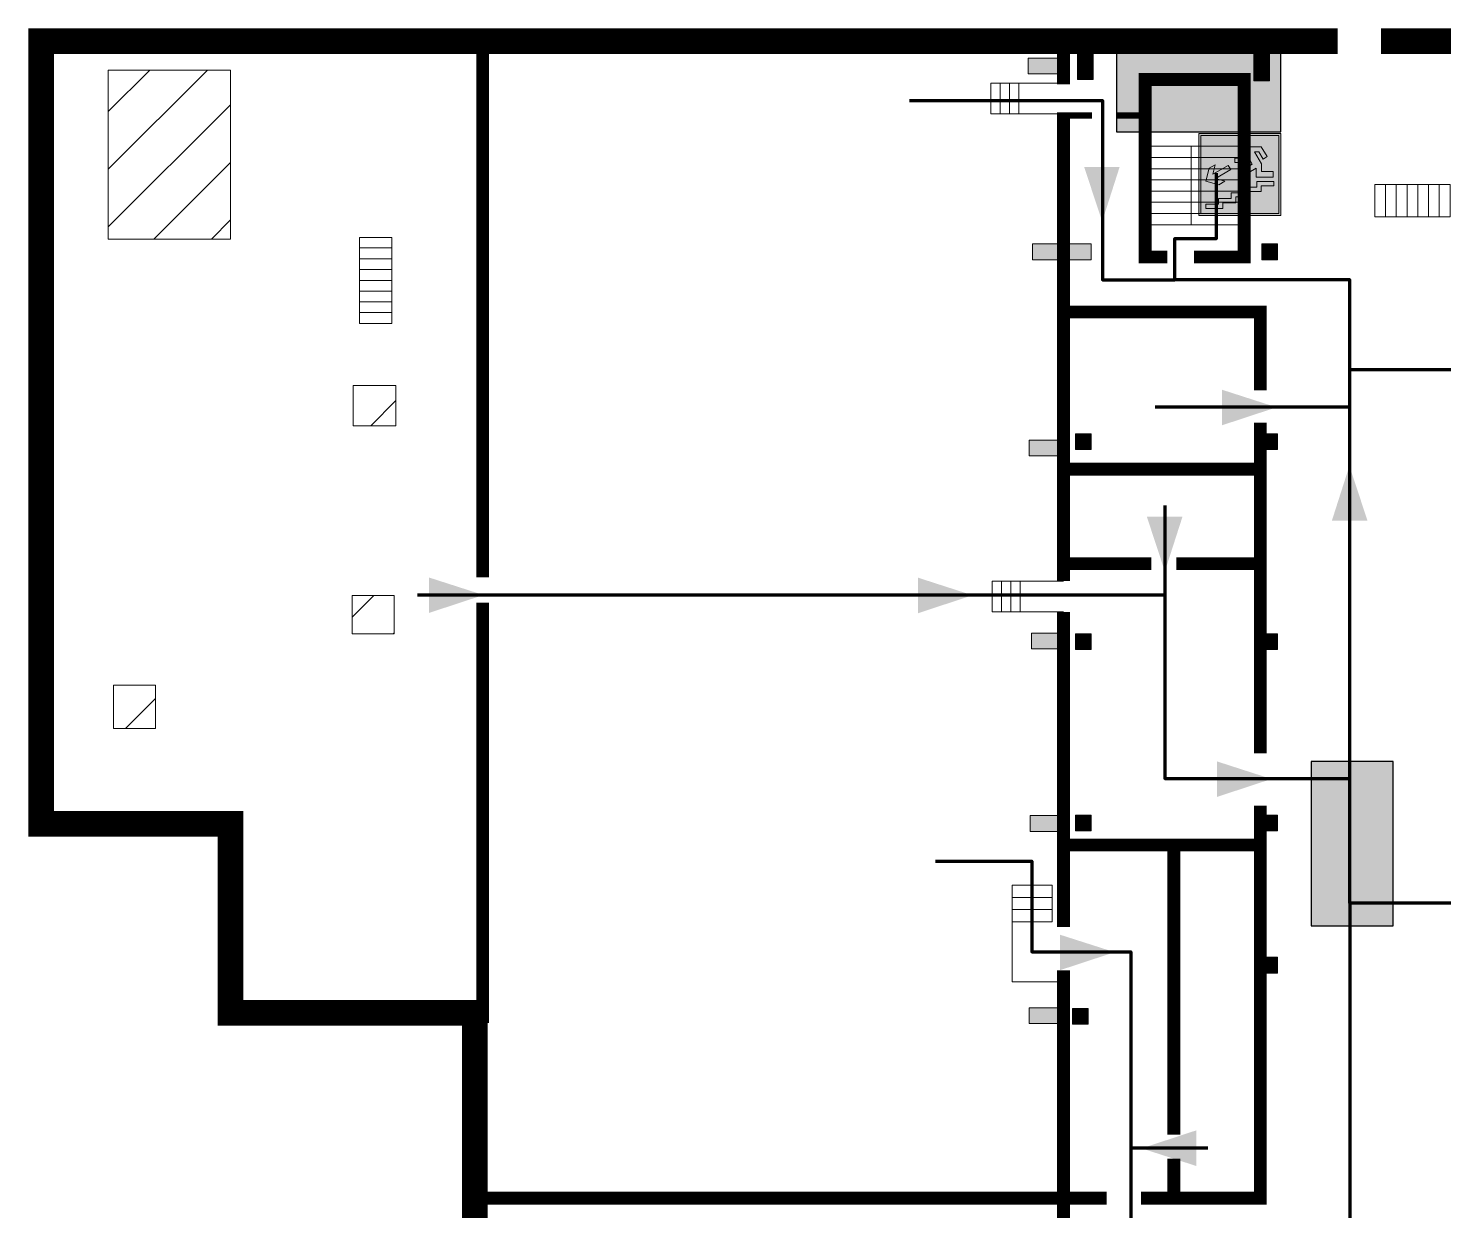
# Model space of a CAD drawing. Header units: millimetres. Extents: x 13810 to 67229, y 12374 to 21950.
# Drawn here: x 29082.4 to 29192.7, y 14751.1 to 14843.2 of the extents above; entities that cross this region are included whole.
import ezdxf

# ---------------------------------------------------------------- set-up
doc = ezdxf.new("R2010")
doc.units = ezdxf.units.MM
doc.layers.add('План_Штампы', color=7, linetype='Continuous')

# ---------------------------------------------------------------- blocks, each defined once
blk = doc.blocks.new('A$C32E8229D')
at = {"true_color": 0xffffff}
blk.add_hatch(color=7, dxfattribs=at).paths.add_polyline_path([(0, 0), (0, -8), (16, -8), (16, 0)])
h = blk.add_hatch(color=126)
h.paths.add_polyline_path([(0.2, -0.2), (15.8, -0.2), (15.8, -7.8), (0.2, -7.8)])
h.paths.add_polyline_path([(13.49, -2.05), (12.08, -2.05), (11.37, -2.63, 0.162397), (11.29, -2.84), (11.29, -3.63), (10.35, -3.63), (10.35, -4.05), (11.68, -4.05), (11.68, -3.48), (12.26, -4.28), (11.29, -5.1), (11.29, -6.78), (11.85, -6.78), (11.85, -5.44), (12.8, -4.64), (12.8, -5.94), (14.46, -5.94), (14.46, -5.39), (13.45, -5.39), (13.45, -3.97), (12.46, -2.59), (13.15, -2.59), (13.69, -3.34), (14.18, -3)], flags=16)
h.paths.add_polyline_path([(10.74, -1.82, 1), (11.8, -1.82, 1)], flags=16)
h.paths.add_polyline_path([(9.39, -3.59), (5.99, -3.59), (6.56, -3.03), (5.91, -3.03), (5.1, -3.83), (5.91, -4.64), (6.56, -4.64), (5.99, -4.09), (9.39, -4.09)], flags=16)
h.paths.add_polyline_path([(4.29, -1.08), (1.72, -1.08), (1.72, -6.6), (4.29, -6.6)], flags=16)
at = {"color": 126}
blk.add_lwpolyline([(16, -8), (0, -8), (0, 0), (16, 0)], close=True, dxfattribs=at)
blk = doc.blocks.new('вниз 3')
at = {"lineweight": 0, "true_color": 0xffffff}
h = blk.add_hatch(color=7, dxfattribs=at)
h.dxf.hatch_style = 1
h.paths.add_polyline_path([(40997.5, -4475.69), (40997.25, -4475.28), (40995.76, -4476.15), (40995.97, -4475.23), (40995.39, -4475.56), (40995.05, -4476.83), (40996.33, -4477.17), (40996.91, -4476.83), (40996, -4476.55)], flags=0)
h.paths.add_polyline_path([(40999.81, -4473.95), (41000.22, -4473.95), (41000.64, -4474.67), (41001.03, -4474.43), (41000.46, -4473.49), (41000.42, -4473.49), (40999.43, -4473.49), (40998.68, -4473.92), (40998.68, -4474.57), (40997.88, -4474.57), (40997.88, -4475), (40999.14, -4475), (40999.14, -4474.43), (40999.14, -4474.38), (40999.59, -4475.15), (40998.72, -4475.67), (40998.72, -4477.06), (40999.24, -4477.06), (40999.24, -4475.96), (40999.95, -4475.56), (40999.95, -4476.43), (41001.61, -4476.43), (41001.61, -4475.88), (41000.47, -4475.88), (41000.47, -4475.12)], flags=0)
h.paths.add_polyline_path([(40999.2, -4473.24, 1), (40998.35, -4473.24, 1)], flags=0)
h.paths.add_polyline_path([(41000.46, -4477.26), (41001.69, -4477.26), (41001.69, -4476.84), (41000.03, -4476.84), (41000.03, -4477.39), (40998.78, -4477.39), (40998.78, -4477.95), (40997.53, -4477.95), (40997.53, -4478.5), (40996.29, -4478.5), (40996.29, -4479.06), (40995.05, -4479.06), (40995.05, -4479.48), (40995.29, -4479.48), (40996.72, -4479.48), (40996.72, -4478.92), (40997.97, -4478.92), (40997.97, -4478.36), (40999.2, -4478.36), (40999.2, -4477.81), (41000.46, -4477.81)], flags=0)
h.paths.add_polyline_path([(41002.37, -4472.17), (40994.37, -4472.17), (40994.37, -4480.17), (41002.37, -4480.17)])
h.paths.add_polyline_path([(41002.16, -4479.96), (40994.57, -4479.96), (40994.57, -4472.37), (41002.16, -4472.37)], flags=16)
h.paths.add_polyline_path([(41001.61, -4475.88), (41001.61, -4476.43), (40999.95, -4476.43), (40999.95, -4475.56), (40999.24, -4475.96), (40999.24, -4477.06), (40998.72, -4477.06), (40998.72, -4475.67), (40999.59, -4475.15), (40999.14, -4474.38), (40999.14, -4474.43), (40999.14, -4475), (40997.88, -4475), (40997.88, -4474.57), (40998.68, -4474.57), (40998.68, -4473.92), (40999.43, -4473.49), (41000.42, -4473.49), (41000.46, -4473.49), (41001.03, -4474.43), (41000.64, -4474.67), (41000.22, -4473.95), (40999.81, -4473.95), (41000.47, -4475.12), (41000.47, -4475.88)], flags=0)
h.paths.add_polyline_path([(41001.69, -4476.84), (41001.69, -4477.26), (41000.46, -4477.26), (41000.46, -4477.81), (40999.2, -4477.81), (40999.2, -4478.36), (40997.97, -4478.36), (40997.97, -4478.92), (40996.72, -4478.92), (40996.72, -4479.48), (40995.05, -4479.48), (40995.05, -4479.06), (40996.29, -4479.06), (40996.29, -4478.5), (40997.53, -4478.5), (40997.53, -4477.95), (40998.78, -4477.95), (40998.78, -4477.39), (41000.03, -4477.39), (41000.03, -4476.84)], flags=0)
h.paths.add_polyline_path([(40998.35, -4473.24, -1), (40999.2, -4473.24, -1)], flags=0)
h.paths.add_polyline_path([(40997.5, -4475.69), (40996, -4476.55), (40996.91, -4476.83), (40996.33, -4477.17), (40995.05, -4476.83), (40995.39, -4475.56), (40995.97, -4475.23), (40995.76, -4476.15), (40997.25, -4475.28)], flags=0)
at = {"lineweight": 0}
h = blk.add_hatch(color=126, dxfattribs=at)
h.dxf.hatch_style = 1
h.paths.add_polyline_path([(41002.16, -4472.37), (40994.57, -4472.37), (40994.57, -4479.96), (41002.16, -4479.96)])
h.paths.add_polyline_path([(40995.97, -4475.23), (40995.76, -4476.15), (40997.25, -4475.28), (40997.5, -4475.69), (40996, -4476.55), (40996.91, -4476.83), (40996.33, -4477.17), (40995.05, -4476.83), (40995.39, -4475.56)], flags=16)
h.paths.add_polyline_path([(40997.88, -4474.57), (40998.68, -4474.57), (40998.68, -4473.92), (40999.43, -4473.49), (41000.42, -4473.49), (41000.46, -4473.49), (41001.03, -4474.43), (41000.64, -4474.67), (41000.22, -4473.95), (40999.81, -4473.95), (41000.47, -4475.12), (41000.47, -4475.88), (41001.61, -4475.88), (41001.61, -4476.43), (40999.95, -4476.43), (40999.95, -4475.56), (40999.24, -4475.96), (40999.24, -4477.06), (40998.72, -4477.06), (40998.72, -4475.67), (40999.59, -4475.15), (40999.14, -4474.38), (40999.14, -4474.43), (40999.14, -4475), (40997.88, -4475)], flags=16)
h.paths.add_polyline_path([(40998.35, -4473.24, -1), (40999.2, -4473.24, -1)], flags=16)
h.paths.add_polyline_path([(40997.53, -4477.95), (40998.78, -4477.95), (40998.78, -4477.39), (41000.03, -4477.39), (41000.03, -4476.84), (41001.69, -4476.84), (41001.69, -4477.26), (41000.46, -4477.26), (41000.46, -4477.81), (40999.2, -4477.81), (40999.2, -4478.36), (40997.97, -4478.36), (40997.97, -4478.92), (40996.72, -4478.92), (40996.72, -4479.48), (40995.05, -4479.48), (40995.05, -4479.06), (40996.29, -4479.06), (40996.29, -4478.5), (40997.53, -4478.5)], flags=16)
at = {"lineweight": 0, "true_color": 0xffffff}
h = blk.add_hatch(color=7, dxfattribs=at)
h.dxf.hatch_style = 1
h.paths.add_polyline_path([(40999.2, -4473.24, 1), (40998.35, -4473.24, 1)])
h.paths.add_polyline_path([(40999.81, -4473.95), (41000.22, -4473.95), (41000.64, -4474.67), (41001.03, -4474.43), (41000.46, -4473.49), (41000.42, -4473.49), (40999.43, -4473.49), (40998.68, -4473.92), (40998.68, -4474.57), (40997.88, -4474.57), (40997.88, -4475), (40999.14, -4475), (40999.14, -4474.43), (40999.14, -4474.38), (40999.59, -4475.15), (40998.72, -4475.67), (40998.72, -4477.06), (40999.24, -4477.06), (40999.24, -4475.96), (40999.95, -4475.56), (40999.95, -4476.43), (41001.61, -4476.43), (41001.61, -4475.88), (41000.47, -4475.88), (41000.47, -4475.12)])
h.paths.add_polyline_path([(40999.2, -4477.81), (41000.46, -4477.81), (41000.46, -4477.26), (41001.69, -4477.26), (41001.69, -4476.84), (41000.03, -4476.84), (41000.03, -4477.39), (40998.78, -4477.39), (40998.78, -4477.95), (40997.53, -4477.95), (40997.53, -4478.5), (40996.29, -4478.5), (40996.29, -4479.06), (40995.05, -4479.06), (40995.05, -4479.48), (40995.29, -4479.48), (40996.72, -4479.48), (40996.72, -4478.92), (40997.97, -4478.92), (40997.97, -4478.36), (40999.2, -4478.36)])
h.paths.add_polyline_path([(40997.5, -4475.69), (40997.25, -4475.28), (40995.76, -4476.15), (40995.97, -4475.23), (40995.39, -4475.56), (40995.05, -4476.83), (40996.33, -4477.17), (40996.91, -4476.83), (40996, -4476.55)])
at = {"color": 126, "lineweight": 0}
for points in [[(40994.37, -4472.17), (41002.37, -4472.17), (41002.37, -4480.17), (40994.37, -4480.17)], [(40994.57, -4472.37), (41002.16, -4472.37), (41002.16, -4479.96), (40994.57, -4479.96)]]:
    blk.add_lwpolyline(points, close=True, dxfattribs=at)
for points in [[(40999.14, -4474.43), (40999.14, -4475), (40997.88, -4475), (40997.88, -4474.57), (40998.68, -4474.57), (40998.68, -4473.92), (40999.43, -4473.49), (41000.42, -4473.49), (41000.46, -4473.49), (41001.03, -4474.43), (41000.64, -4474.67), (41000.22, -4473.95), (40999.81, -4473.95), (41000.47, -4475.12), (41000.47, -4475.88), (41001.61, -4475.88), (41001.61, -4476.43), (40999.95, -4476.43), (40999.95, -4475.56), (40999.24, -4475.96), (40999.24, -4477.06), (40998.72, -4477.06), (40998.72, -4475.67), (40999.59, -4475.15), (40999.14, -4474.38), (40999.14, -4474.43)], [(40995.05, -4476.83), (40995.39, -4475.56), (40995.97, -4475.23), (40995.76, -4476.15), (40997.25, -4475.28), (40997.5, -4475.69), (40996, -4476.55), (40996.91, -4476.83), (40996.33, -4477.17), (40995.05, -4476.83)], [(40995.29, -4479.48), (40995.05, -4479.48), (40995.05, -4479.06), (40996.29, -4479.06), (40996.29, -4478.5), (40997.53, -4478.5), (40997.53, -4477.95), (40998.78, -4477.95), (40998.78, -4477.39), (41000.03, -4477.39), (41000.03, -4476.84), (41001.69, -4476.84), (41001.69, -4477.26), (41000.46, -4477.26), (41000.46, -4477.81), (40999.2, -4477.81), (40999.2, -4478.36), (40997.97, -4478.36), (40997.97, -4478.92), (40996.72, -4478.92), (40996.72, -4479.48), (40995.05, -4479.48)]]:
    blk.add_lwpolyline(points, dxfattribs=at)
blk.add_circle((40998.77, -4473.24), 0.426, dxfattribs=at)
blk = doc.blocks.new('A$C7B4425F7')
at = {"true_color": 0xffffff}
blk.add_hatch(color=7, dxfattribs=at).paths.add_polyline_path([(0, 0), (-16, 0), (-16, -8), (0, -8)])
h = blk.add_hatch(color=126)
h.paths.add_polyline_path([(-0.2, -0.2), (-15.8, -0.2), (-15.8, -7.8), (-0.2, -7.8)])
h.paths.add_polyline_path([(-11.76, -2.03), (-11.76, -3.66), (-11.17, -3.66, -0.568275), (-11.17, -6.18), (-12.58, -6.18), (-12.58, -2.03)], flags=16)
h.paths.add_polyline_path([(-13.33, -4.12, -0.495768), (-13.59, -6.18), (-15.03, -6.18), (-15.03, -2.03), (-13.59, -2.03, -0.487973)], flags=16)
h.paths.add_polyline_path([(-10.25, -2.03), (-9.48, -2.03), (-9.48, -6.18), (-10.25, -6.18)], flags=16)
h.paths.add_polyline_path([(-13.84, -3.69), (-14.24, -3.69), (-14.24, -3.03), (-13.9, -3.03, -0.692621)], flags=0)
h.paths.add_polyline_path([(-9.15, -2.03), (-8.4, -2.03), (-8.04, -3.07), (-7.68, -2.03), (-6.93, -2.03), (-7.64, -4.1), (-6.93, -6.18), (-7.68, -6.18), (-8.04, -5.14), (-8.4, -6.18), (-9.15, -6.18), (-8.44, -4.1)], flags=16)
h.paths.add_polyline_path([(-11.76, -4.46), (-11.42, -4.46, -0.692621), (-11.36, -5.12), (-11.76, -5.12)], flags=0)
h.paths.add_polyline_path([(-13.9, -5.2), (-14.24, -5.2), (-14.24, -4.55), (-13.84, -4.55, -0.708038)], flags=0)
edge = h.paths.add_edge_path(flags=16)
edge.add_ellipse((-5.51, -4.08), major_axis=(0, 2.05), ratio=0.586184, start_angle=0, end_angle=360)
edge = h.paths.add_edge_path(flags=0)
edge.add_ellipse((-5.51, -4.08), major_axis=(0, 1.14), ratio=0.454828, start_angle=0, end_angle=360)
h.paths.add_polyline_path([(-4.13, -4.96, 0.377264), (-3.48, -4.52, 0.0555), (-3.16, -2.03), (-1.66, -2.03), (-1.66, -4.96), (-0.96, -4.96), (-0.96, -7.01), (-1.75, -7.01), (-1.75, -6.18), (-3.3, -6.18), (-3.3, -7.02), (-4.13, -7.02)], flags=16)
h.paths.add_polyline_path([(-2.73, -2.91), (-2.28, -2.91), (-2.28, -4.96), (-3.05, -4.96, 0.079136)], flags=0)
at = {"color": 126}
blk.add_lwpolyline([(-16, -8), (0, -8), (0, 0), (-16, 0)], close=True, dxfattribs=at)

msp = doc.modelspace()

# ---------------------------------------------------------------- hatches: boundary and pattern name
at = {"lineweight": 0}
h = msp.add_hatch(color=256, dxfattribs=at)
h.dxf.hatch_style = 1
h.paths.add_polyline_path([(29164.14, 14841.65), (29164.14, 14840.42), (29165.36, 14840.42), (29165.36, 14841.65)])
h = msp.add_hatch(color=256, dxfattribs=at)
h.dxf.hatch_style = 1
h.paths.add_polyline_path([(29177.86, 14841.55), (29177.86, 14840.31), (29179.08, 14840.31), (29179.08, 14841.55)])
at = {"lineweight": 0, "true_color": 0x000000}
h = msp.add_hatch(dxfattribs=at)
h.set_pattern_fill('ANSI31', color=18, angle=180)
h.set_pattern_definition([(225, (46162.3342, 21771.656), (2.24506403, -2.24506403), [])])
h.paths.add_polyline_path([(29089.07, 14792.02), (29089.07, 14788.64), (29092.33, 14788.64), (29092.33, 14792.02)])
h.paths.add_polyline_path([(29110.91, 14796), (29110.91, 14798.99), (29107.65, 14798.99), (29107.65, 14796)])
h.paths.add_polyline_path([(29111.04, 14812.22), (29111.04, 14815.34), (29107.72, 14815.34), (29107.72, 14812.22)])
h.paths.add_polyline_path([(29088.66, 14826.76), (29098.17, 14826.76), (29098.17, 14839.92), (29088.66, 14839.92)])
at = {"lineweight": 0}
h = msp.add_hatch(color=256, dxfattribs=at)
h.dxf.hatch_style = 1
h.paths.add_polyline_path([(29160.29, 14840.85), (29160.29, 14839.62), (29163, 14839.62), (29163, 14840.85)])
h = msp.add_hatch(color=256, dxfattribs=at)
h.dxf.hatch_style = 1
h.paths.add_polyline_path([(29164.14, 14840.42), (29164.14, 14839.19), (29165.36, 14839.19), (29165.36, 14840.42)])
h = msp.add_hatch(color=256, dxfattribs=at)
h.dxf.hatch_style = 1
h.paths.add_polyline_path([(29177.86, 14840.31), (29177.86, 14839.08), (29179.08, 14839.08), (29179.08, 14840.31)])
h = msp.add_hatch(color=256, dxfattribs=at)
h.dxf.hatch_style = 1
h.paths.add_polyline_path([(29160.63, 14826.38), (29160.63, 14825.15), (29165.2, 14825.15), (29165.2, 14826.38)])
h = msp.add_hatch(color=256, dxfattribs=at)
h.dxf.hatch_style = 1
h.paths.add_polyline_path([(29178.5, 14826.38), (29178.5, 14825.15), (29179.72, 14825.15), (29179.72, 14826.38)])
h = msp.add_hatch(color=256, dxfattribs=at)
h.dxf.hatch_style = 1
h.paths.add_polyline_path([(29163.98, 14811.59), (29163.98, 14810.36), (29165.2, 14810.36), (29165.2, 14811.59)])
h = msp.add_hatch(color=256, dxfattribs=at)
h.dxf.hatch_style = 1
h.paths.add_polyline_path([(29178.5, 14811.59), (29178.5, 14810.36), (29179.72, 14810.36), (29179.72, 14811.59)])
h = msp.add_hatch(color=256, dxfattribs=at)
h.dxf.hatch_style = 1
h.paths.add_polyline_path([(29160.36, 14811.1), (29160.36, 14809.87), (29163.07, 14809.87), (29163.07, 14811.1)])
h = msp.add_hatch(color=256, dxfattribs=at)
h.dxf.hatch_style = 1
h.paths.add_polyline_path([(29160.55, 14796.06), (29160.55, 14794.83), (29163.27, 14794.83), (29163.27, 14796.06)])
h = msp.add_hatch(color=256, dxfattribs=at)
h.dxf.hatch_style = 1
h.paths.add_polyline_path([(29163.98, 14796.01), (29163.98, 14794.78), (29165.2, 14794.78), (29165.2, 14796.01)])
h = msp.add_hatch(color=256, dxfattribs=at)
h.dxf.hatch_style = 1
h.paths.add_polyline_path([(29178.5, 14796.01), (29178.5, 14794.78), (29179.72, 14794.78), (29179.72, 14796.01)])
h = msp.add_hatch(color=256, dxfattribs=at)
h.dxf.hatch_style = 1
h.paths.add_polyline_path([(29160.44, 14781.85), (29160.44, 14780.62), (29163.15, 14780.62), (29163.15, 14781.85)])
h = msp.add_hatch(color=256, dxfattribs=at)
h.dxf.hatch_style = 1
h.paths.add_polyline_path([(29163.98, 14781.88), (29163.98, 14780.65), (29165.2, 14780.65), (29165.2, 14781.88)])
h = msp.add_hatch(color=256, dxfattribs=at)
h.dxf.hatch_style = 1
h.paths.add_polyline_path([(29178.5, 14781.88), (29178.5, 14780.65), (29179.72, 14780.65), (29179.72, 14781.88)])
h = msp.add_hatch(color=256, dxfattribs=at)
h.dxf.hatch_style = 1
h.paths.add_polyline_path([(29178.5, 14770.81), (29178.5, 14769.58), (29179.72, 14769.58), (29179.72, 14770.81)])
h = msp.add_hatch(color=256, dxfattribs=at)
h.dxf.hatch_style = 1
h.paths.add_polyline_path([(29160.37, 14766.88), (29160.37, 14765.65), (29163.09, 14765.65), (29163.09, 14766.88)])
h = msp.add_hatch(color=256, dxfattribs=at)
h.dxf.hatch_style = 1
h.paths.add_polyline_path([(29163.75, 14766.83), (29163.75, 14765.6), (29164.97, 14765.6), (29164.97, 14766.83)])

# ---------------------------------------------------------------- linework, layer by layer
for points, const_width in [([(29184.4, 14842.17), (29083.43, 14842.17), (29083.43, 14781.22), (29098.18, 14781.22), (29098.18, 14766.48), (29117.21, 14766.48), (29117.21, 14674.47), (29644.26, 14674.47), (29644.26, 14676.58)], 2), ([(29644.19, 14674.74), (29644.26, 14674.74), (29644.26, 14842.17), (29187.77, 14842.17)], 2), ([(29117.81, 14800.4), (29117.81, 14842.02)], 1), ([(29163.05, 14838.8), (29163.05, 14841.7)], 1), ([(29173.22, 14825.36), (29177.11, 14825.36), (29177.11, 14839.18), (29169.41, 14839.18), (29169.41, 14825.36), (29171.14, 14825.36)], 1), ([(29162.54, 14836.38), (29165.26, 14836.38)], 0.5), ([(29163.05, 14800.12), (29163.05, 14836.58)], 1), ([(29169.41, 14836.38), (29167.19, 14836.38)], 0.5), ([(29178.37, 14814.98), (29178.37, 14821.07), (29163.11, 14821.07)], 1), ([(29178.37, 14786.71), (29178.37, 14812.45)], 1), ([(29178.37, 14808.83), (29163.05, 14808.83)], 1), ([(29163.05, 14801.47), (29169.89, 14801.47)], 1), ([(29178.37, 14801.47), (29171.83, 14801.47)], 1), ([(29117.81, 14765.69), (29117.81, 14798.43)], 1), ([(29163.05, 14773.17), (29163.05, 14797.72)], 1), ([(29169.07, 14752.05), (29178.37, 14752.05), (29178.37, 14782.63)], 1), ([(29171.64, 14757), (29171.64, 14779.56), (29178.57, 14779.56), (29163.37, 14779.56)], 1), ([(29163.05, 14739.04), (29163.05, 14769.79)], 1), ([(29171.64, 14752.17), (29171.64, 14755.12)], 1), ([(29166.41, 14752.05), (29117.52, 14752.05)], 1)]:
    msp.add_lwpolyline(points, dxfattribs=dict(at, const_width=const_width))
for points in [[(29165.36, 14840.42), (29164.14, 14840.42), (29164.14, 14841.65), (29165.36, 14841.65)], [(29179.08, 14840.31), (29177.86, 14840.31), (29177.86, 14841.55), (29179.08, 14841.55)], [(29098.17, 14826.76), (29088.66, 14826.76), (29088.66, 14839.92), (29098.17, 14839.92)], [(29163, 14839.62), (29160.29, 14839.62), (29160.29, 14840.85), (29163, 14840.85)], [(29165.36, 14839.19), (29164.14, 14839.19), (29164.14, 14840.42), (29165.36, 14840.42)], [(29179.08, 14839.08), (29177.86, 14839.08), (29177.86, 14840.31), (29179.08, 14840.31)], [(29158.12, 14836.51), (29157.39, 14836.51), (29157.39, 14838.91), (29158.12, 14838.91)], [(29158.84, 14836.51), (29158.12, 14836.51), (29158.12, 14838.91), (29158.84, 14838.91)], [(29159.57, 14836.51), (29158.84, 14836.51), (29158.84, 14838.91), (29159.57, 14838.91)], [(29172.99, 14833.98), (29169.17, 14833.98), (29169.17, 14833.11), (29172.99, 14833.11)], [(29176.81, 14833.98), (29172.99, 14833.98), (29172.99, 14833.11), (29176.81, 14833.11)], [(29172.99, 14833.11), (29169.17, 14833.11), (29169.17, 14832.23), (29172.99, 14832.23)], [(29172.99, 14832.23), (29169.17, 14832.23), (29169.17, 14831.36), (29172.99, 14831.36)], [(29176.81, 14833.11), (29172.99, 14833.11), (29172.99, 14832.23), (29176.81, 14832.23)], [(29176.81, 14832.23), (29172.99, 14832.23), (29172.99, 14831.36), (29176.81, 14831.36)], [(29172.99, 14831.36), (29169.17, 14831.36), (29169.17, 14830.49), (29172.99, 14830.49)], [(29176.81, 14831.36), (29172.99, 14831.36), (29172.99, 14830.49), (29176.81, 14830.49)], [(29188.12, 14828.49), (29187.28, 14828.49), (29187.28, 14831), (29188.12, 14831)], [(29188.96, 14828.49), (29188.12, 14828.49), (29188.12, 14831), (29188.96, 14831)], [(29189.8, 14828.49), (29188.96, 14828.49), (29188.96, 14831), (29189.8, 14831)], [(29190.63, 14828.49), (29189.8, 14828.49), (29189.8, 14831), (29190.63, 14831)], [(29191.47, 14828.49), (29190.63, 14828.49), (29190.63, 14831), (29191.47, 14831)], [(29192.31, 14828.49), (29191.47, 14828.49), (29191.47, 14831), (29192.31, 14831)], [(29193.15, 14828.49), (29192.31, 14828.49), (29192.31, 14831), (29193.15, 14831)], [(29172.99, 14830.49), (29169.17, 14830.49), (29169.17, 14829.62), (29172.99, 14829.62)], [(29176.81, 14830.49), (29172.99, 14830.49), (29172.99, 14829.62), (29176.81, 14829.62)], [(29172.99, 14829.62), (29169.17, 14829.62), (29169.17, 14828.74), (29172.99, 14828.74)], [(29176.81, 14829.62), (29172.99, 14829.62), (29172.99, 14828.74), (29176.81, 14828.74)], [(29172.99, 14828.74), (29169.17, 14828.74), (29169.17, 14827.87), (29172.99, 14827.87)], [(29176.81, 14828.74), (29172.99, 14828.74), (29172.99, 14827.87), (29176.81, 14827.87)], [(29108.23, 14826.06), (29108.23, 14826.89), (29110.74, 14826.89), (29110.74, 14826.06)], [(29108.23, 14825.22), (29108.23, 14826.06), (29110.74, 14826.06), (29110.74, 14825.22)], [(29165.2, 14825.15), (29160.63, 14825.15), (29160.63, 14826.38), (29165.2, 14826.38)], [(29179.72, 14825.15), (29178.5, 14825.15), (29178.5, 14826.38), (29179.72, 14826.38)], [(29108.23, 14824.38), (29108.23, 14825.22), (29110.74, 14825.22), (29110.74, 14824.38)], [(29108.23, 14823.54), (29108.23, 14824.38), (29110.74, 14824.38), (29110.74, 14823.54)], [(29108.23, 14822.7), (29108.23, 14823.54), (29110.74, 14823.54), (29110.74, 14822.7)], [(29108.23, 14821.87), (29108.23, 14822.7), (29110.74, 14822.7), (29110.74, 14821.87)], [(29108.23, 14821.03), (29108.23, 14821.87), (29110.74, 14821.87), (29110.74, 14821.03)], [(29108.23, 14820.19), (29108.23, 14821.03), (29110.74, 14821.03), (29110.74, 14820.19)], [(29111.04, 14812.22), (29107.72, 14812.22), (29107.72, 14815.34), (29111.04, 14815.34)], [(29165.2, 14810.36), (29163.98, 14810.36), (29163.98, 14811.59), (29165.2, 14811.59)], [(29179.72, 14810.36), (29178.5, 14810.36), (29178.5, 14811.59), (29179.72, 14811.59)], [(29163.07, 14809.87), (29160.36, 14809.87), (29160.36, 14811.1), (29163.07, 14811.1)], [(29158.22, 14797.72), (29157.49, 14797.72), (29157.49, 14800.12), (29158.22, 14800.12)], [(29158.95, 14797.72), (29158.22, 14797.72), (29158.22, 14800.12), (29158.95, 14800.12)], [(29159.67, 14797.72), (29158.95, 14797.72), (29158.95, 14800.12), (29159.67, 14800.12)], [(29110.91, 14796), (29107.65, 14796), (29107.65, 14798.99), (29110.91, 14798.99)], [(29163.27, 14794.83), (29160.55, 14794.83), (29160.55, 14796.06), (29163.27, 14796.06)], [(29165.2, 14794.78), (29163.98, 14794.78), (29163.98, 14796.01), (29165.2, 14796.01)], [(29179.72, 14794.78), (29178.5, 14794.78), (29178.5, 14796.01), (29179.72, 14796.01)], [(29092.33, 14788.64), (29089.07, 14788.64), (29089.07, 14792.02), (29092.33, 14792.02)], [(29163.15, 14780.62), (29160.44, 14780.62), (29160.44, 14781.85), (29163.15, 14781.85)], [(29165.2, 14780.65), (29163.98, 14780.65), (29163.98, 14781.88), (29165.2, 14781.88)], [(29179.72, 14780.65), (29178.5, 14780.65), (29178.5, 14781.88), (29179.72, 14781.88)], [(29162.16, 14776.43), (29159.06, 14776.43), (29159.06, 14775.48), (29162.16, 14775.48)], [(29162.16, 14775.48), (29159.06, 14775.48), (29159.06, 14774.53), (29162.16, 14774.53)], [(29162.16, 14774.53), (29159.06, 14774.53), (29159.06, 14773.58), (29162.16, 14773.58)], [(29179.72, 14769.58), (29178.5, 14769.58), (29178.5, 14770.81), (29179.72, 14770.81)], [(29163.09, 14765.65), (29160.37, 14765.65), (29160.37, 14766.88), (29163.09, 14766.88)], [(29164.97, 14765.6), (29163.75, 14765.6), (29163.75, 14766.83), (29164.97, 14766.83)]]:
    msp.add_lwpolyline(points, close=True, dxfattribs=at)
for points in [[(29157.39, 14838.91), (29162.95, 14838.91)], [(29162.95, 14836.51), (29157.39, 14836.51)], [(29157.49, 14800.12), (29163.05, 14800.12)], [(29163.05, 14797.72), (29157.49, 14797.72)], [(29159.06, 14773.58), (29159.06, 14768.9), (29163.36, 14768.9)]]:
    msp.add_lwpolyline(points, dxfattribs=at)
at = {"color": 126, "lineweight": 100, "true_color": 0x008754}
for points in [[(29151.06, 14837.56), (29166.09, 14837.56), (29166.09, 14823.58), (29171.71, 14823.58)], [(29185.35, 14775.04), (29185.35, 14823.58), (29171.71, 14823.58), (29171.71, 14826.79), (29174.96, 14826.79), (29174.96, 14831.89)], [(29454.21, 14816.56), (29185.35, 14816.56)], [(29185.35, 14813.66), (29170.19, 14813.66)], [(29170.95, 14805.99), (29170.95, 14799.03), (29112.74, 14799.03)], [(29170.95, 14799.03), (29170.95, 14784.73), (29185.35, 14784.73)], [(29153.07, 14778.31), (29160.58, 14778.31), (29160.58, 14771.24), (29168.28, 14771.24), (29168.28, 14755.95)], [(29635.32, 14775.04), (29185.35, 14775.04), (29185.35, 14741.97)], [(29174.28, 14755.95), (29168.28, 14755.95), (29168.28, 14741.97), (29185.35, 14741.97)]]:
    msp.add_lwpolyline(points, dxfattribs=at)
at = {"layer": 'План_Штампы', "color": 126, "true_color": 0x008754}
for points in [[(29164.65, 14832.38), (29167.42, 14832.38), (29166.06, 14828.13)], [(29175.39, 14812.25), (29175.39, 14815.02), (29179.64, 14813.65)], [(29186.72, 14804.83), (29183.95, 14804.83), (29185.31, 14809.08)], [(29169.54, 14805.12), (29172.31, 14805.12), (29170.94, 14800.87)], [(29113.62, 14797.63), (29113.62, 14800.4), (29117.87, 14799.03)], [(29151.71, 14797.61), (29151.72, 14800.38), (29155.96, 14799.01)], [(29174.99, 14783.3), (29175, 14786.07), (29179.24, 14784.7)], [(29162.78, 14769.81), (29162.78, 14772.57), (29167.03, 14771.21)], [(29173.38, 14757.33), (29173.38, 14754.56), (29169.13, 14755.93)]]:
    msp.add_solid(points, dxfattribs=at)

# ---------------------------------------------------------------- block references
at = {"color": 126, "true_color": 0x008754, "xscale": 0.8, "yscale": 0.8, "zscale": 0.8}
msp.add_blockref('вниз 3', (-3621.92, 18412.72), dxfattribs=at)
at = {"layer": 'План_Штампы', "xscale": 0.8, "yscale": 0.8, "zscale": 0.8}
msp.add_blockref('A$C7B4425F7', (29179.98, 14841.51), dxfattribs=at)
at = {"layer": 'План_Штампы', "color": 126, "true_color": 0x008754, "xscale": -0.8, "yscale": 0.8, "zscale": 0.8, "rotation": 90}
msp.add_blockref('A$C32E8229D', (29182.33, 14786.07), dxfattribs=at)

doc.saveas('drawing.dxf')
